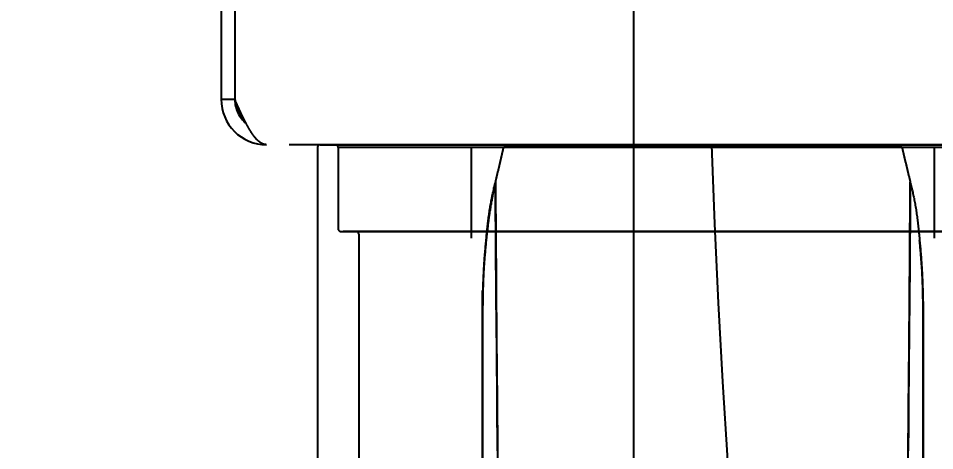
# Model space of a CAD drawing. Header units: millimetres. Extents: x 0 to 253659, y 0 to 59400.
# Drawn here: x 62904.3 to 62970.7, y 50867.3 to 50898.6 of the extents above; entities that cross this region are included whole.
import ezdxf

# ---------------------------------------------------------------- set-up
doc = ezdxf.new("R2010")
doc.units = ezdxf.units.MM
doc.header["$LTSCALE"] = 200
doc.header["$MEASUREMENT"] = 0
doc.linetypes.add('HID', pattern=[2.3, 1.5, -0.8])
for name, color, linetype in [('1', 1, 'CONTINUOUS'), ('A-벽', 7, 'CONTINUOUS'), ('주방기구(기존)', 8, 'HID')]:
    doc.layers.add(name, color=color, linetype=linetype)
doc.styles.get("Standard").update_dxf_attribs({"font": ''})
doc.styles.get('Standard').set_extended_font_data('Gulim')

msp = doc.modelspace()

# ---------------------------------------------------------------- linework, layer by layer
at = {"layer": '1'}
msp.add_line((62948.859, 53409.695), (62948.859, 39609.695), dxfattribs=at)
at = {"layer": '주방기구(기존)'}
for p, q in [((62918.977, 50946.037), (62918.977, 50892.761)), ((62919.975, 50946.037), (62919.975, 50892.761)), ((62918.977, 50892.761), (62919.975, 50892.761)), ((63683.898, 50889.469), (62922.269, 50889.469)), ((62925.961, 50889.269), (62925.961, 50846.355)), ((62926.16, 50889.468), (62981.631, 50889.469)), ((62927.457, 50889.269), (62927.457, 50883.383)), ((62972.582, 50889.269), (62927.457, 50889.269)), ((62927.656, 50883.183), (62980.136, 50883.184)), ((62927.658, 50883.183), (62980.134, 50883.183)), ((62928.954, 50882.984), (62928.954, 50858.541)), ((62937.932, 50877.647), (62937.932, 50878.91)), ((62969.858, 50877.647), (62969.858, 50878.91)), ((62937.931, 50831.601), (62937.933, 50877.647)), ((62937.932, 50850.798), (62937.932, 50877.647)), ((62937.932, 50877.647), (62937.932, 50857.683)), ((62969.856, 50840.399), (62969.857, 50877.647)), ((62969.857, 50850.798), (62969.858, 50877.647)), ((62969.858, 50877.647), (62969.858, 50857.683))]:
    msp.add_line(p, q, dxfattribs=at)
for centre, radius, start, end in [((62922.269, 50892.761), 3.292, 180, 270), ((62922.269, 50892.761), 2.295, 180, 230.08645), ((62922.469, 50892.961), 2.494, 185.39676, 224.42066), ((62926.16, 50889.269), 0.2, 90.12493, 179.99367), ((62927.257, 50889.269), 0.2, 0.01309, 89.77024), ((63669.232, 50914.411), 715.154, 181.998676, 211.252681), ((62927.656, 50883.383), 0.2, 179.98995, 270.22748), ((62928.753, 50882.984), 0.2, 0.07537, 89.71141)]:
    msp.add_arc(centre, radius, start, end, dxfattribs=at)
for points in [[(62922.269, 50889.469), (62922.093, 50889.493), (62921.916, 50889.564), (62921.74, 50889.683), (62921.563, 50889.846), (62921.387, 50890.052), (62921.211, 50890.296), (62921.034, 50890.577), (62920.858, 50890.89), (62920.681, 50891.231), (62920.504, 50891.593), (62920.328, 50891.973), (62920.151, 50892.364), (62919.975, 50892.761)], [(62973.507, 50889.468), (62977.294, 50889.469), (62979.98, 50889.469), (62981.411, 50889.469), (62981.504, 50889.469), (62980.246, 50889.469), (62977.698, 50889.469), (62974, 50889.469), (62969.337, 50889.469), (62963.941, 50889.469), (62958.065, 50889.469), (62951.979, 50889.469), (62945.967, 50889.469), (62940.326, 50889.469), (62935.339, 50889.469), (62931.263, 50889.469), (62928.295, 50889.469), (62926.582, 50889.469), (62926.189, 50889.469), (62927.134, 50889.469), (62929.366, 50889.469), (62932.79, 50889.469), (62937.254, 50889.468)], [(62972.732, 50889.469), (62968.094, 50889.469), (62962.731, 50889.469), (62956.908, 50889.469), (62950.926, 50889.469), (62945.093, 50889.469), (62939.712, 50889.469), (62935.049, 50889.469), (62931.334, 50889.469), (62928.744, 50889.469), (62927.421, 50889.469), (62928.773, 50889.469), (62931.368, 50889.469), (62935.061, 50889.469)], [(62935.061, 50889.469), (62939.685, 50889.469), (62945.039, 50889.469), (62950.857, 50889.469), (62956.838, 50889.469), (62962.674, 50889.469), (62968.058, 50889.469), (62972.724, 50889.469), (62976.444, 50889.468), (62979.038, 50889.468), (62980.368, 50889.469), (62979.026, 50889.469), (62976.433, 50889.469), (62972.732, 50889.469)], [(62937.135, 50882.703), (62937.132, 50884.173), (62937.134, 50885.754), (62937.136, 50887.45), (62937.134, 50889.27)], [(62938.863, 50886.758), (62939.07, 50887.609), (62939.271, 50888.454), (62939.465, 50889.293)], [(62939.465, 50889.293), (62944.004, 50889.295), (62948.869, 50889.297), (62953.898, 50889.297)], [(62968.324, 50889.293), (62962.837, 50889.296), (62956.933, 50889.297), (62950.856, 50889.297), (62944.952, 50889.296), (62939.465, 50889.293)], [(62953.898, 50889.297), (62958.941, 50889.297), (62963.797, 50889.295), (62968.324, 50889.293)], [(62968.324, 50889.293), (62968.519, 50888.454), (62968.719, 50887.609), (62968.926, 50886.758)], [(62970.656, 50889.27), (62970.654, 50887.449), (62970.656, 50885.752), (62970.658, 50884.172), (62970.655, 50882.703)], [(62937.932, 50877.647), (62937.995, 50879.897), (62938.128, 50881.899), (62938.307, 50883.698), (62938.539, 50885.316), (62938.863, 50886.758)], [(62938.863, 50886.758), (62938.573, 50885.368), (62938.353, 50883.96), (62938.183, 50882.521)], [(62939.007, 50867.293), (62938.968, 50873.223), (62938.904, 50879.702), (62938.863, 50886.758)], [(62938.863, 50886.758), (62938.934, 50876.346), (62939.015, 50867.151), (62939.092, 50859.115), (62939.193, 50851.847)], [(62968.595, 50851.847), (62968.697, 50859.113), (62968.774, 50867.15), (62968.855, 50876.348), (62968.926, 50886.758)], [(62968.926, 50886.758), (62968.885, 50879.698), (62968.822, 50873.219), (62968.782, 50867.293)], [(62968.926, 50886.758), (62969.256, 50885.287), (62969.49, 50883.641), (62969.667, 50881.829), (62969.797, 50879.841), (62969.858, 50877.647)], [(62972.449, 50883.183), (62967.881, 50883.183), (62962.598, 50883.183), (62956.862, 50883.183), (62950.97, 50883.183), (62945.224, 50883.183), (62939.924, 50883.183), (62935.332, 50883.183), (62931.672, 50883.183), (62929.121, 50883.183), (62927.817, 50883.183), (62929.15, 50883.184), (62931.706, 50883.184), (62935.343, 50883.184)], [(62936.117, 50883.183), (62932.624, 50883.183), (62930.177, 50883.183), (62928.916, 50883.183), (62930.166, 50883.183), (62932.615, 50883.183), (62936.127, 50883.183), (62940.531, 50883.183), (62945.613, 50883.183), (62951.121, 50883.183), (62956.766, 50883.183), (62962.257, 50883.184), (62967.31, 50883.184), (62971.674, 50883.184)], [(62935.343, 50883.184), (62939.898, 50883.184), (62945.171, 50883.184), (62950.902, 50883.183), (62956.794, 50883.183), (62962.542, 50883.183), (62967.845, 50883.183), (62972.442, 50883.183), (62976.106, 50883.183), (62978.662, 50883.183), (62979.971, 50883.183), (62978.649, 50883.183), (62976.095, 50883.183), (62972.449, 50883.183)], [(62971.674, 50883.184), (62975.159, 50883.184), (62977.607, 50883.184), (62978.873, 50883.183), (62977.634, 50883.183), (62975.189, 50883.183), (62971.682, 50883.183), (62967.281, 50883.183), (62962.203, 50883.183), (62956.697, 50883.183), (62951.051, 50883.183), (62945.555, 50883.183), (62940.493, 50883.183), (62936.117, 50883.183)], [(62938.183, 50882.521), (62938.037, 50880.777), (62937.958, 50879.164), (62937.932, 50877.647)], [(62969.857, 50877.647), (62969.831, 50879.174), (62969.752, 50880.785), (62969.607, 50882.521)]]:
    msp.add_spline(points, degree=3, dxfattribs=at)

# ---------------------------------------------------------------- texts
at = {"layer": 'A-벽', "insert": (56860.275, 56025.894), "char_height": 20000, "attachment_point": 1}
msp.add_mtext_dynamic_manual_height_columns('2', width=367.11901, gutter_width=12.5, heights=[0], dxfattribs=at)

doc.saveas('drawing.dxf')
